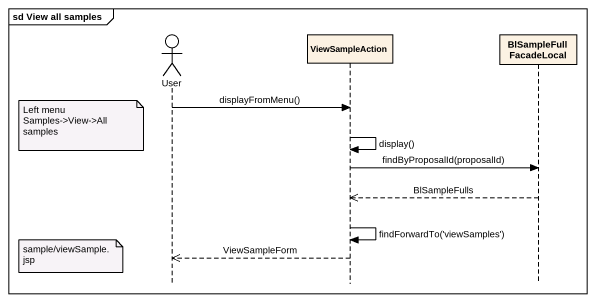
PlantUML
@startuml
mainframe sd View all samples
hide footbox
actor User
participant ViewSampleAction
participant BlSampleFullFacadeLocal

User -> ViewSampleAction : displayFromMenu()
note left of User : Left menu Samples->View->All samples
ViewSampleAction -> ViewSampleAction : display()
ViewSampleAction -> BlSampleFullFacadeLocal : findByProposalId(proposalId)
BlSampleFullFacadeLocal -->> ViewSampleAction : BlSampleFulls
ViewSampleAction -> ViewSampleAction : findForwardTo('viewSamples')
note left of User : sample/viewSample.jsp
ViewSampleAction -->> User : ViewSampleForm
@enduml
